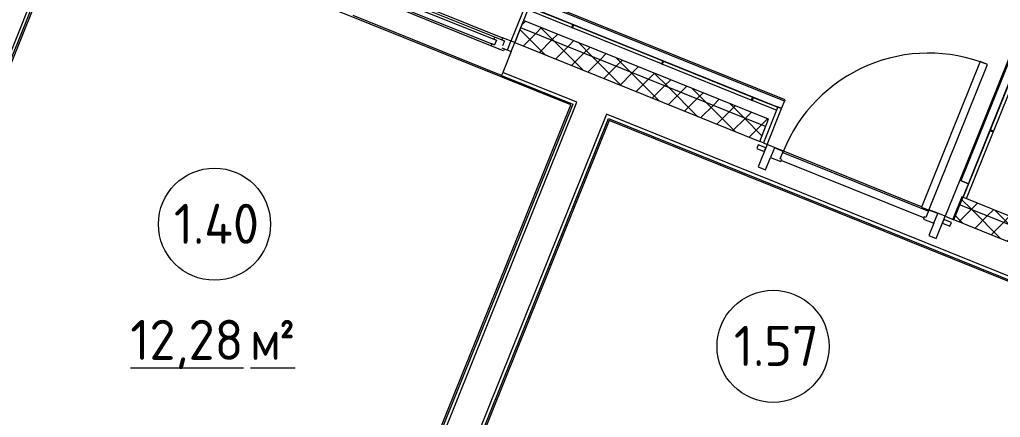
# Model space of a CAD drawing. Header units: millimetres. Extents: x -584918 to 2941280, y 3000189 to 4229862.
# Drawn here: x 184056 to 190182, y 3675021 to 3677505 of the extents above; entities that cross this region are included whole.
import ezdxf

# ---------------------------------------------------------------- set-up
doc = ezdxf.new("R2010")
doc.units = ezdxf.units.MM
for name, color, linetype, lineweight in [('_ Окна', 7, 'Continuous', 0), ('Витраж', 7, 'Continuous', 0), ('Двери', 7, 'Continuous', 0), ('Марки помещений', 7, 'Continuous', 0), ('Окна', 7, 'Continuous', 0), ('Панели витража', 7, 'Continuous', 0), ('Перекрытие', 7, 'Continuous', 0), ('Стены', 7, 'Continuous', 0), ('Стены внутренние', 7, 'Continuous', 0), ('Стены наружные', 7, 'Continuous', 0), ('Стены отделка', 7, 'Continuous', 0), ('Стены перегородки', 7, 'Continuous', 0), ('Стены разрез', 7, 'Continuous', 0), ('Стены штриховка', 7, 'Continuous', 0), ('экспертиза условные обозначения', 1, 'Continuous', 0)]:
    doc.layers.add(name, color=color, linetype=linetype, lineweight=lineweight)
doc.styles.add('GOST Common_2', font='', dxfattribs={"height": 500})
doc.styles.add('GOST Common_3', font='', dxfattribs={"width": 0.9, "height": 500})
doc.styles.get('GOST Common_2').set_extended_font_data('GOST Common')
doc.styles.get('GOST Common_3').set_extended_font_data('GOST Common')
pattern_1 = [(45, (192051.36, 3643581.32), (-70.71068, 70.71068), []), (135, (192051.36, 3643581.32), (-70.71068, -70.71068), [])]

# ---------------------------------------------------------------- blocks, each defined once
blk = doc.blocks.new('Окно_ПВХ_1Створка_1Фрамуга-верх - ОП_2100_h_х950_1ст1фр- желтый-7965113-АР Этаж 01')
at = {"layer": '_ Окна'}
for p, q in [((-419, 100), (-500, 100)), ((-500, 100), (-500, 40)), ((-475, 40), (-475, 100)), ((-437, 54), (-437, 86)), ((-437, 86), (-419, 86)), ((-419, 86), (-419, 100)), ((-370, 86), (-419, 86)), ((-388, 72), (-388, 40)), ((-370, 72), (-388, 72)), ((-388, 72), (388, 72)), ((-370, 86), (-370, 72)), ((370, 86), (370, 72)), ((370, 86), (419, 86)), ((370, 72), (388, 72)), ((388, 72), (388, 40)), ((419, 100), (419, 86)), ((500, 100), (419, 100)), ((419, 86), (437, 86)), ((437, 86), (437, 54)), ((475, 40), (475, 100)), ((500, 40), (500, 100)), ((-500, 40), (-437, 40)), ((-455, 26), (-455, 40)), ((-370, 26), (-455, 26)), ((-388, 40), (-370, 40)), ((-388, 40), (388, 40)), ((-370, 40), (-370, 26)), ((370, 40), (370, 26)), ((388, 40), (370, 40)), ((455, 26), (370, 26)), ((437, 40), (500, 40)), ((455, 40), (455, 26))]:
    blk.add_line(p, q, dxfattribs=at)
at = {"layer": 'Окна'}
for p, q in [((-419, 100), (419, 100)), ((-370, 86), (370, 86)), ((-413.5, -34), (-413.5, 26)), ((-393.5, 26), (-393.5, -34)), ((370, 26), (-370, 26)), ((-393.5, -34), (-413.5, -34))]:
    blk.add_line(p, q, dxfattribs=at)
blk = doc.blocks.new('Системная панель - Глухая панель_25 мм-7965046-АР Этаж 01')
at = {"layer": 'Панели витража', "lineweight": 18}
for p, q in [((25, 12.5), (-25, 12.5)), ((-25, 12.5), (-25, -12.5)), ((25, -12.5), (25, 12.5)), ((-25, -12.5), (25, -12.5))]:
    blk.add_line(p, q, dxfattribs=at)
blk = doc.blocks.new('ASVP_ДверьАлюминиеваяВитражная_1 полотно - Остекленная Наружная_левая желтая-7860697-АР Этаж 01')
at = {"layer": 'Двери', "lineweight": 18}
for p, q in [((490, 1012.5), (440, 1012.5)), ((440, 1012.5), (440, 32.5)), ((490, 32.5), (490, 1012.5)), ((-490, 32.5), (-550, 32.5)), ((-550, 32.5), (-550, -32.5)), ((-490, -17.5), (-490, 32.5)), ((440, 32.5), (490, 32.5)), ((550, 32.5), (490, 32.5)), ((490, 32.5), (490, -17.5)), ((550, -32.5), (550, 32.5)), ((-550, -32.5), (-480, -32.5)), ((-480, -17.5), (-490, -17.5)), ((-480, -32.5), (-480, -17.5)), ((490, -17.5), (480, -17.5)), ((480, -17.5), (480, -32.5)), ((480, -32.5), (550, -32.5))]:
    blk.add_line(p, q, dxfattribs=at)
at = {"layer": 'Двери'}
blk.add_arc((490, 32.5), 980, 90, 180, dxfattribs=at)
blk = doc.blocks.new('Системная панель - Глухая панель_25 мм-V241-АР Этаж 01')
at = {"layer": 'Панели витража', "lineweight": 18}
for p, q in [((25, 12.5), (-25, 12.5)), ((-25, 12.5), (-25, -12.5)), ((25, -12.5), (25, 12.5)), ((-25, -12.5), (25, -12.5))]:
    blk.add_line(p, q, dxfattribs=at)
blk = doc.blocks.new('Прямоугольный импост - Порожек 10х50-7860569-АР Этаж 01')
at = {"layer": 'Витраж'}
for p, q in [((-3228.1, 33093.7), (-2319.1, 32727.4)), ((-2347.1, 32684.8), (-3237.5, 33043.6))]:
    blk.add_line(p, q, dxfattribs=at)
blk = doc.blocks.new('Прямоугольный импост - 50х150_RAL 090 90 60-7860695-АР Этаж 01')
at = {"layer": 'Витраж', "lineweight": 18}
for p, q in [((-25, 115), (25, 115)), ((-25, -35), (-25, 115)), ((25, 115), (25, 32.5)), ((25, -35), (-25, -35)), ((25, -32.5), (25, -35))]:
    blk.add_line(p, q, dxfattribs=at)
blk = doc.blocks.new('Прямоугольный импост - 50х150_RAL 090 90 60-V242-АР Этаж 01')
at = {"layer": 'Витраж', "lineweight": 18}
for p, q in [((-25, 115), (25, 115)), ((-25, 32.5), (-25, 115)), ((25, 115), (25, -35)), ((-25, -35), (-25, -32.5)), ((25, -35), (-25, -35))]:
    blk.add_line(p, q, dxfattribs=at)
blk = doc.blocks.new('Прямоугольный импост - 5х20 мм  _зазор керамогранита цоколя_-7684918-АР Этаж 01')
at = {"layer": 'Витраж'}
for p, q in [((-2.5, -10), (-2.5, 10)), ((-2.5, 10), (2.5, 10)), ((2.5, 10), (2.5, -10)), ((2.5, -10), (-2.5, -10))]:
    blk.add_line(p, q, dxfattribs=at)
blk = doc.blocks.new('Откос наружный6 - Откос наружный-7926738-АР Этаж 01')
at = {"layer": 'Стены разрез'}
for p, q in [((-29498.5, 10399.3), (-29740.5, 10399.3)), ((-29740.5, 10399.3), (-29740.5, 10374.3)), ((-29740.5, 10374.3), (-29498.5, 10374.3)), ((-29498.5, 9424.3), (-29740.5, 9424.3)), ((-29740.5, 9424.3), (-29740.5, 9399.3)), ((-29740.5, 9399.3), (-29498.5, 9399.3))]:
    blk.add_line(p, q, dxfattribs=at)
blk = doc.blocks.new('Откос наружный8 - Откос наружный-7927879-АР Этаж 01')
at = {"layer": 'Стены разрез'}
for p, q in [((-29498.5, 10682.3), (-29740.5, 10682.3)), ((-29740.5, 10682.3), (-29740.5, 10624.3)), ((-29498.5, 10624.3), (-29498.5, 10682.3)), ((-29740.5, 10624.3), (-29498.5, 10624.3)), ((-29498.5, 9424.3), (-29740.5, 9424.3)), ((-29740.5, 9424.3), (-29740.5, 9399.3)), ((-29740.5, 9399.3), (-29498.5, 9399.3)), ((-29498.5, 9399.3), (-29498.5, 9424.3))]:
    blk.add_line(p, q, dxfattribs=at)
blk = doc.blocks.new('ASVP_Марка_Помещение_ДваЗначения - Номер Площадь-685795-АР Этаж 01')
at = {"layer": 'Марки помещений'}
blk.add_circle((0, 0), 3.5, dxfattribs=at)

msp = doc.modelspace()

# ---------------------------------------------------------------- hatches: boundary and pattern name
at = {"layer": 'Стены наружные'}
h = msp.add_hatch(dxfattribs=at)
h.set_pattern_fill('FP_57', color=256, style=0, pattern_type=2)
h.set_pattern_definition(pattern_1)
h.paths.add_polyline_path([(190431.881, 3676145.388), (190450.569, 3676191.764), (189940.434, 3676397.341), (189921.745, 3676350.965), (190394.503, 3676160.45)])
h.paths.add_polyline_path([(188715.971, 3676836.874), (188734.66, 3676883.25), (187204.253, 3677499.981), (187185.565, 3677453.605), (188543.864, 3676906.23)])
h.paths.add_polyline_path([(186258.046, 3677827.381), (186276.734, 3677873.757), (185905.727, 3678023.267), (185887.038, 3677976.891), (186220.668, 3677842.443)])
h.paths.add_polyline_path([(184959.519, 3678350.668), (184978.208, 3678397.044), (184236.193, 3678696.065), (184217.504, 3678649.689), (184922.142, 3678365.73)])
h = msp.add_hatch(dxfattribs=at)
h.set_pattern_fill('FP_57', color=256, style=0, pattern_type=2)
h.set_pattern_definition(pattern_1)
h.paths.add_polyline_path([(190394.503, 3676052.636), (190431.881, 3676145.388), (189921.745, 3676350.965), (189884.368, 3676258.213), (190183.711, 3676137.582)])
h.paths.add_polyline_path([(188678.593, 3676744.122), (188715.971, 3676836.874), (187185.565, 3677453.605), (187148.187, 3677360.853), (188582.062, 3676783.022)])
h.paths.add_polyline_path([(186220.668, 3677734.629), (186258.046, 3677827.381), (185887.038, 3677976.891), (185849.66, 3677884.139), (186198.241, 3677743.667)])
h.paths.add_polyline_path([(184922.142, 3678257.916), (184959.519, 3678350.668), (184310.256, 3678612.311), (184272.878, 3678519.559), (184918.706, 3678259.3)])
at = {"layer": 'экспертиза условные обозначения'}
h = msp.add_hatch(dxfattribs=at)
h.set_pattern_fill('GRASS', color=6, scale=24)
h.set_pattern_definition([(90, (167757.9, 3538078.35), (-431.0523, 431.0523), [114.3, -747.8046]), (45, (167757.9, 3538078.35), (-431.0523, 431.0523), [114.3, -495.3]), (135, (167757.9, 3538078.35), (-431.0523, -431.0523), [114.3, -495.3])])
edge = h.paths.add_edge_path()
edge.add_line((171228.802, 3674504.925), (175959.148, 3672598.666))
edge.add_line((175959.148, 3672598.666), (177304.743, 3675937.734))
edge.add_line((177304.743, 3675937.734), (185745.165, 3672536.37))
edge.add_line((185745.165, 3672536.37), (184399.57, 3669197.302))
edge.add_line((184399.57, 3669197.302), (187667.42, 3667880.407))
edge.add_line((187667.42, 3667880.407), (189454.548, 3667160.221))
edge.add_line((189454.548, 3667160.221), (188744.373, 3665397.935))
edge.add_line((188744.373, 3665397.935), (185826.825, 3666573.664))
edge.add_arc((185436.338, 3665596.839), 1051.983, 68.2109102, 179.8403907)
edge.add_line((184384.359, 3665599.769), (184284.359, 3663730.649))
edge.add_line((184284.359, 3663730.649), (181334.359, 3663730.649))
edge.add_line((181334.359, 3663730.649), (181334.359, 3668384.06))
edge.add_line((181334.359, 3668384.06), (172880.972, 3671790.649))
edge.add_line((172880.972, 3671790.649), (170534.359, 3671790.649))
edge.add_line((170534.359, 3671790.649), (170534.359, 3672781.679))
edge.add_line((170534.359, 3672781.679), (171228.802, 3674504.925))

# ---------------------------------------------------------------- linework, layer by layer
at = {"layer": 'Перекрытие'}
for p, q in [((188701.781, 3676734.777), (188678.593, 3676744.122)), ((189689.589, 3676336.706), (188771.345, 3676706.744)), ((189791.616, 3676295.59), (189735.965, 3676318.017))]:
    msp.add_line(p, q, dxfattribs=at)
at = {"layer": 'Стены'}
for p, q in [((187237.893, 3677583.457), (187511.511, 3677473.193)), ((187504.036, 3677454.643), (187230.418, 3677564.907)), ((187511.511, 3677473.193), (187504.036, 3677454.643)), ((187516.149, 3677471.324), (187508.673, 3677452.774)), ((188065.185, 3677228.508), (187508.673, 3677452.774)), ((187516.149, 3677471.324), (188072.66, 3677247.059)), ((190119.777, 3676815.624), (190319.748, 3677311.846)), ((190330.823, 3677285.821), (190138.328, 3676808.148)), ((188072.66, 3677247.059), (188065.185, 3677228.508)), ((188077.298, 3677245.19), (188069.822, 3677226.639)), ((188626.334, 3677002.374), (188069.822, 3677226.639)), ((188077.298, 3677245.19), (188633.809, 3677020.924)), ((188633.809, 3677020.924), (188626.334, 3677002.374)), ((188638.447, 3677019.055), (188630.971, 3677000.505)), ((188638.447, 3677019.055), (188791.487, 3676957.382)), ((188784.012, 3676938.832), (188630.971, 3677000.505)), ((189949.709, 3676393.603), (190117.909, 3676810.986)), ((190136.459, 3676803.511), (189968.26, 3676386.127)), ((190117.909, 3676810.986), (190136.459, 3676803.511)), ((190119.777, 3676815.624), (190138.328, 3676808.148))]:
    msp.add_line(p, q, dxfattribs=at)
at = {"layer": 'Стены внутренние'}
for p, q in [((184400.239, 3678220.261), (182703.295, 3674009.325)), ((187498.152, 3676971.848), (184400.239, 3678220.261)), ((187065.956, 3677156.799), (186138.437, 3677530.575)), ((187125.76, 3677305.202), (187073.432, 3677175.349)), ((186399.25, 3674244.943), (187498.152, 3676971.848)), ((187739.307, 3676874.667), (186752.538, 3674426.017)), ((190837.22, 3675626.254), (187739.307, 3676874.667))]:
    msp.add_line(p, q, dxfattribs=at)
at = {"layer": 'Стены отделка'}
for p, q in [((184383.627, 3678259.3), (182664.256, 3673992.713)), ((182690.282, 3674003.788), (184394.702, 3678233.274)), ((188837.102, 3677003.689), (187237.132, 3677648.453)), ((187215.453, 3677594.657), (188815.423, 3676949.893)), ((190286.523, 3677389.924), (189928.446, 3676501.361)), ((189982.242, 3676479.682), (190318.64, 3677314.449)), ((187073.432, 3677175.349), (187065.956, 3677156.799)), ((187065.956, 3677156.799), (187511.165, 3676977.386)), ((187537.191, 3676988.461), (187073.432, 3677175.349)), ((187511.165, 3676977.386), (186404.787, 3674231.93)), ((186415.862, 3674205.904), (187537.191, 3676988.461)), ((188815.423, 3676949.893), (188837.102, 3677003.689)), ((187722.695, 3676913.706), (186713.499, 3674409.404)), ((190876.259, 3675642.866), (187722.695, 3676913.706)), ((186739.525, 3674420.479), (187733.77, 3676887.68)), ((187733.77, 3676887.68), (190850.233, 3675631.791)), ((189928.446, 3676501.361), (189982.242, 3676479.682))]:
    msp.add_line(p, q, dxfattribs=at)
at = {"layer": 'Стены перегородки'}
for p, q in [((187204.253, 3677499.981), (187148.187, 3677360.853)), ((188734.66, 3676883.25), (187204.253, 3677499.981)), ((187148.187, 3677360.853), (188678.593, 3676744.122)), ((188678.593, 3676744.122), (188734.66, 3676883.25)), ((189940.434, 3676397.341), (189884.368, 3676258.213)), ((191633.156, 3675715.199), (189940.434, 3676397.341)), ((189884.368, 3676258.213), (191577.09, 3675576.071))]:
    msp.add_line(p, q, dxfattribs=at)
at = {"layer": 'Стены штриховка'}
for p, q in [((188834.112, 3676996.269), (187234.142, 3677641.033)), ((188715.971, 3676836.874), (187185.565, 3677453.605)), ((190290.953, 3677379.514), (189935.866, 3676498.371)), ((191614.467, 3675668.823), (189921.745, 3676350.965))]:
    msp.add_line(p, q, dxfattribs=at)

# ---------------------------------------------------------------- block references
at = {"layer": 'Витраж', "extrusion": (0, 0, -1)}
for name, p, rotation in [('Прямоугольный импост - 5х20 мм  _зазор керамогранита цоколя_-7684918-АР Этаж 01', (-187510.092, 3677462.984), 201.9486990835424), ('Прямоугольный импост - 5х20 мм  _зазор керамогранита цоколя_-7684918-АР Этаж 01', (-188071.241, 3677236.849), 201.9486990835424), ('Прямоугольный импост - 5х20 мм  _зазор керамогранита цоколя_-7684918-АР Этаж 01', (-188632.39, 3677010.714), 201.9486990835424), ('Прямоугольный импост - 5х20 мм  _зазор керамогранита цоколя_-7684918-АР Этаж 01', (-190128.118, 3676809.567), 111.9486990835423), ('Прямоугольный импост - 50х150_RAL 090 90 60-7860695-АР Этаж 01', (-188735.075, 3676683.625), 201.9486990835421), ('Прямоугольный импост - 50х150_RAL 090 90 60-V242-АР Этаж 01', (-189801.722, 3676253.783), 201.9486990835421)]:
    msp.add_blockref(name, p, dxfattribs=dict(at, rotation=rotation))
at = {"layer": 'Витраж'}
msp.add_blockref('Прямоугольный импост - Порожек 10х50-7860569-АР Этаж 01', (192051.361, 3643581.316), dxfattribs=at)
at = {"layer": 'Двери', "rotation": 338.0513009164578}
msp.add_blockref('ASVP_ДверьАлюминиеваяВитражная_1 полотно - Остекленная Наружная_левая желтая-7860697-АР Этаж 01', (189268.398, 3676468.704), dxfattribs=at)
at = {"layer": 'Марки помещений', "xscale": 99.99999999999993, "yscale": 99.99999999999993, "zscale": 99.99999999999993}
for p in [(185272.844, 3676227.067), (188762.242, 3675464.63)]:
    msp.add_blockref('ASVP_Марка_Помещение_ДваЗначения - Номер Площадь-685795-АР Этаж 01', p, dxfattribs=at)
at = {"layer": 'Окна', "rotation": 338.0513009164573}
msp.add_blockref('Окно_ПВХ_1Створка_1Фрамуга-верх - ОП_2100_h_х950_1ст1фр- желтый-7965113-АР Этаж 01', (186647.05, 3677454.989), dxfattribs=at)
at = {"layer": 'Панели витража', "rotation": 338.0513009164578}
for name, p in [('Системная панель - Глухая панель_25 мм-7965046-АР Этаж 01', (188688.699, 3676702.314)), ('Системная панель - Глухая панель_25 мм-V241-АР Этаж 01', (189848.098, 3676235.094))]:
    msp.add_blockref(name, p, dxfattribs=at)
at = {"layer": 'Стены', "rotation": 248.0513009164575}
for name, p in [('Откос наружный6 - Откос наружный-7926738-АР Этаж 01', (166476.782, 3653887.49)), ('Откос наружный8 - Откос наружный-7927879-АР Этаж 01', (168957.895, 3652887.638))]:
    msp.add_blockref(name, p, dxfattribs=at)

# ---------------------------------------------------------------- texts
at = {"layer": 'Марки помещений', "char_height": 250, "attachment_point": 1}
for s, insert, width, style in [('1.40', (185019.036, 3676354.792), 627.72131, 'GOST Common_2'), ('\\L12,28 ', (184747.25, 3675630.262), 909.11362, 'GOST Common_2'), ('\\L\\fGOST Common|b0|i0|c238|p34|;\\W.9;\\L²', (185675.938, 3675630.262), 165.94931, 'GOST Common_3'), ('\\L\\fGOST Common|b0|i0|c204|p34|;\\W.9;\\Lм', (185497.344, 3675630.262), 216.45562, 'GOST Common_2'), ('1.57', (188517.435, 3675592.355), 606.07575, 'GOST Common_2')]:
    msp.add_mtext(s, dxfattribs=dict(at, insert=insert, width=width, style=style))

doc.saveas('drawing.dxf')
